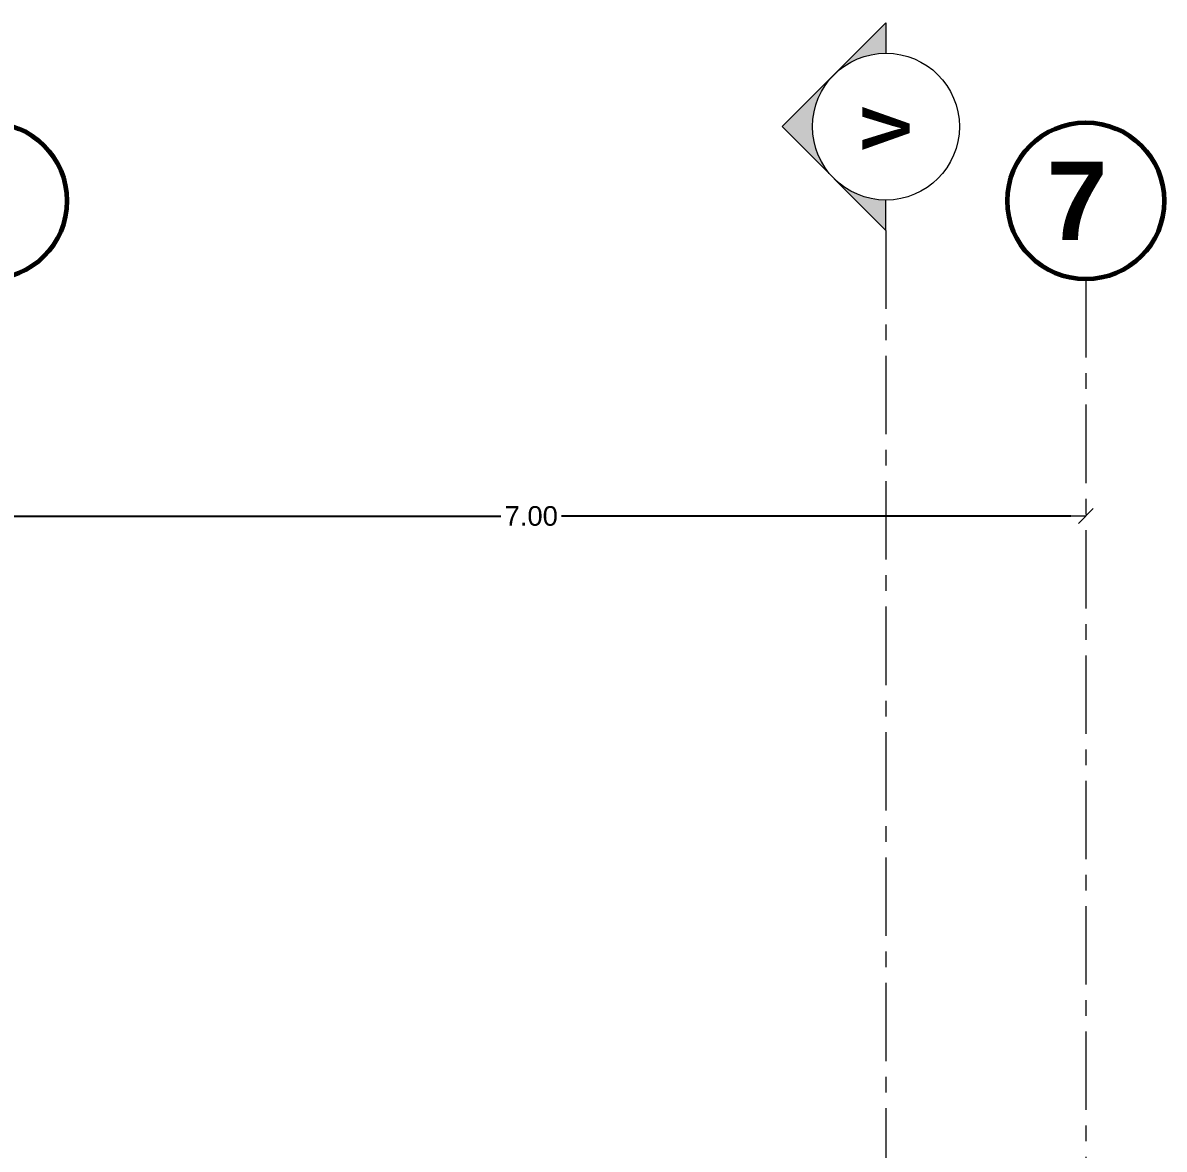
# Model space of a CAD drawing. Header units: inches. Extents: x -38 to 5698, y -33 to 92.
# Drawn here: x 229.54 to 236.82, y 40.35 to 47.54 of the extents above; entities that cross this region are included whole.
import ezdxf

# ---------------------------------------------------------------- set-up
doc = ezdxf.new("R2010")
doc.units = ezdxf.units.IN
doc.header["$MEASUREMENT"] = 0
doc.header["$PDMODE"] = 1
doc.linetypes.add('Punto & Raya', pattern=[0.65, 0.5, -0.075, 0, -0.075])
for name, color, linetype in [('02 _ ARQ _ ALB _ Cotas Ejes', 7, 'Continuous'), ('02 _ ARQ _ ALB _ Ejes Generales', 7, 'Continuous'), ('Marcador - Secciones', 251, 'Continuous')]:
    doc.layers.add(name, color=color, linetype=linetype)
doc.styles.add('Estilo_Generado_1', font='swisseb.ttf')
doc.styles.add('Estilo_Generado_4', font='swisse.ttf')
doc.dimstyles.new('Estilo_Generado__7', dxfattribs={"dimtxt": 0.125, "dimasz": 0.095, "dimexe": 0.18, "dimexo": 0.0625, "dimgap": 0, "dimtad": 0, "dimtih": 1, "dimtoh": 1, "dimzin": 0, "dimdsep": 46, "dimtxsty": 'Estilo_Generado_4', "dimblk": 'ARROWHEAD_6', "dimblk1": 'ARROWHEAD_6', "dimblk2": 'ARROWHEAD_6', "dimcen": 0.09, "dimse1": 1, "dimse2": 1, "dimclrd": 144, "dimclre": 144, "dimclrt": 7, "dimadec": 0, "dimazin": 0, "dimtfac": 1, "dimtdec": 4, "dimtmove": 0, "dimatfit": 3, "dimfxl": 1, "dimtolj": 1, "dimtzin": 0, "dimarcsym": 0})

# ---------------------------------------------------------------- blocks, each defined once
blk = doc.blocks.new('ARROWHEAD_6')
at = {"color": 0, "linetype": 'Continuous', "lineweight": 0}
for p, q in [((0, 0), (-1, 0)), ((-0.5, -0.5), (0.5, 0.5))]:
    blk.add_line(p, q, dxfattribs=at)
blk = doc.blocks.new('*D161', base_point=(1608.118, 0))
at = {"layer": '02 _ ARQ _ ALB _ Cotas Ejes', "color": 144, "linetype": 'Continuous', "lineweight": -2, "transparency": 16777216}
for p, q in [((229.415, 44.3891), (232.5886, 44.3891)), ((236.225, 44.3891), (232.9761, 44.3891))]:
    blk.add_line(p, q, dxfattribs=at)
at = {"layer": 'Defpoints', "color": 0, "linetype": 'Continuous', "lineweight": 40, "transparency": 16777216}
for p in [(236.32, 44.3891), (229.32, 43.8859), (236.32, 43.8859)]:
    blk.add_point(p, dxfattribs=at)
at = {"layer": '02 _ ARQ _ ALB _ Cotas Ejes', "color": 144, "linetype": 'Continuous', "lineweight": -2, "transparency": 16777216, "xscale": 0.095, "yscale": 0.095, "zscale": 0.095, "rotation": 180}
blk.add_blockref('ARROWHEAD_6', (229.32, 44.3891), dxfattribs=at)
at = {"layer": '02 _ ARQ _ ALB _ Cotas Ejes', "color": 144, "linetype": 'Continuous', "lineweight": -2, "transparency": 16777216, "xscale": 0.095, "yscale": 0.095, "zscale": 0.095}
blk.add_blockref('ARROWHEAD_6', (236.32, 44.3891), dxfattribs=at)
at = {"layer": '02 _ ARQ _ ALB _ Cotas Ejes', "color": 7, "linetype": 'Continuous', "lineweight": 13, "transparency": 16777216, "insert": (232.7824, 44.3891), "char_height": 0.125, "attachment_point": 5, "style": 'Estilo_Generado_4'}
blk.add_mtext('\\A1;7.00', dxfattribs=at)

msp = doc.modelspace()

# ---------------------------------------------------------------- hatches: boundary and pattern name
at = {"layer": 'Marcador - Secciones', "linetype": 'Continuous', "lineweight": 13}
for points in [[(235.0454, 47.5361), (234.7142, 47.2048, -0.198912), (235.0454, 47.342)], [(234.7142, 47.2048), (234.3829, 46.8736), (234.7142, 46.5423, -0.414214)], [(235.0454, 46.2111), (235.0454, 46.4051, -0.198912), (234.7142, 46.5423)]]:
    msp.add_hatch(color=7, dxfattribs=at).paths.add_polyline_path(points)

# ---------------------------------------------------------------- linework, layer by layer
at = {"layer": '02 _ ARQ _ ALB _ Ejes Generales', "color": 251, "linetype": 'Punto & Raya', "lineweight": 13}
msp.add_line((236.32, 45.9), (236.32, 2.05), dxfattribs=at)
at = {"layer": '02 _ ARQ _ ALB _ Ejes Generales', "color": 7, "linetype": 'Continuous', "lineweight": 60}
for centre in [(229.32, 46.4), (236.32, 46.4)]:
    msp.add_circle(centre, 0.5, dxfattribs=at)
at = {"layer": 'Marcador - Secciones', "color": 7, "linetype": 'Continuous', "lineweight": 13}
msp.add_line((234.3829, 46.8736), (235.0454, 46.2111), dxfattribs=at)
at = {"layer": 'Marcador - Secciones', "color": 251, "linetype": 'Punto & Raya', "lineweight": 13}
msp.add_line((235.0454, 46.2111), (235.0454, 0.9472), dxfattribs=at)
at = {"layer": 'Marcador - Secciones', "color": 7, "linetype": 'Continuous', "lineweight": 13, "flags": 128}
msp.add_lwpolyline([(234.3829, 46.8736), (235.0454, 47.5361)], dxfattribs=at)
for points in [[(235.0454, 47.5361), (235.0454, 47.342, 0.198912)], [(235.0454, 46.2111), (235.0454, 46.4051, -0.198912)]]:
    msp.add_lwpolyline(points, format="xyb", dxfattribs=at)
at = {"layer": 'Marcador - Secciones', "color": 7, "linetype": 'Continuous', "lineweight": 13}
msp.add_circle((235.0454, 46.8736), 0.4685, dxfattribs=at)

# ---------------------------------------------------------------- texts
at = {"layer": '02 _ ARQ _ ALB _ Ejes Generales', "color": 7, "lineweight": 30, "insert": (236.0709, 46.65), "char_height": 0.5, "attachment_point": 1, "style": 'Estilo_Generado_1'}
msp.add_mtext('\\A1;{\\pql;\\pt0;\\fSwis721 Ex BT|b1|i0|c0|p34;7}', dxfattribs=at)
at = {"layer": 'Marcador - Secciones', "color": 5, "lineweight": 25, "insert": (235.1954, 46.7227), "char_height": 0.3, "attachment_point": 7, "rotation": 90, "style": 'Estilo_Generado_1'}
msp.add_mtext('\\A1;{\\pql;\\pt0;\\fSwis721 Ex BT|b1|i0|c0|p34;V}', dxfattribs=at)

# ---------------------------------------------------------------- dimensions: what is measured, and where the dimension line sits
at = {"layer": '02 _ ARQ _ ALB _ Cotas Ejes', "color": 144, "linetype": 'Continuous', "lineweight": 13}
dim = msp.add_linear_dim(base=(236.32, 44.3891), p1=(229.32, 43.8859), p2=(236.32, 43.8859), dimstyle='Estilo_Generado__7', dxfattribs=at)
dim.commit()
dim.dimension.update_dxf_attribs({"geometry": '*D161', "text_midpoint": (232.7824, 44.3891), "dimtype": 160})

doc.saveas('drawing.dxf')
